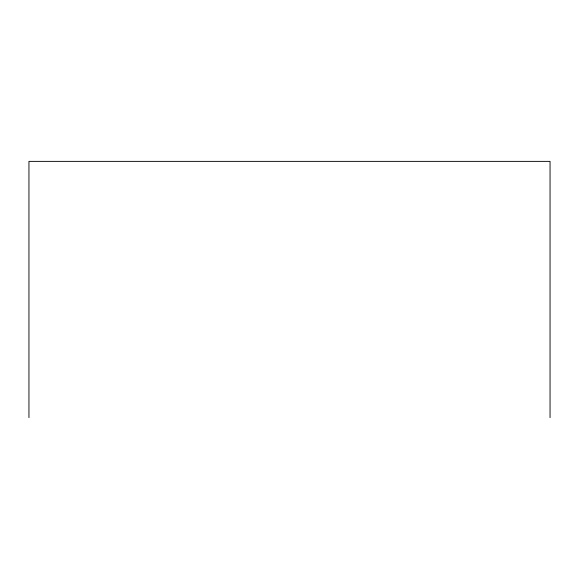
<?xml version="1.0" encoding="UTF-8"?>
<svg xmlns="http://www.w3.org/2000/svg" width="579" height="579" viewBox="0 0 579 579"><rect width="100%" height="100%" fill="white"/><g stroke="black" fill="none" stroke-linecap="round" stroke-linejoin="round"><path stroke-width="0.87" d="M550.05 417.625L550.05 161.375L28.95 161.375L28.95 417.625"/></g></svg>
